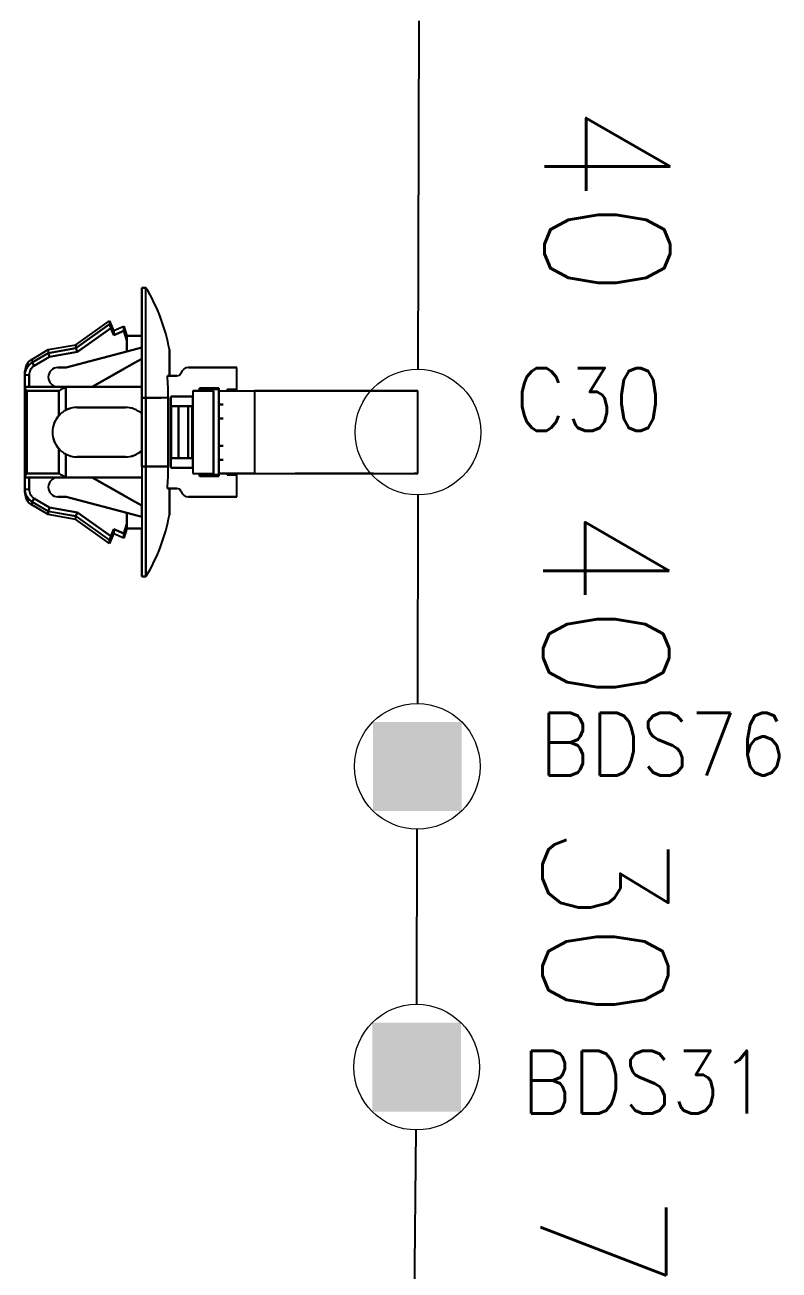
# Model space of a CAD drawing. Header units: inches. Extents: x 47316 to 59086, y 3141 to 11743.
# Drawn here: x 51708.31 to 51738.31, y 6108.26 to 6157.81 of the extents above; entities that cross this region are included whole.
import ezdxf

# ---------------------------------------------------------------- set-up
doc = ezdxf.new("R2010")
doc.units = ezdxf.units.IN
doc.header["$MEASUREMENT"] = 0
doc.styles.get("Standard").update_dxf_attribs({"font": ''})
doc.styles.get('Standard').set_extended_font_data('SimSun')
doc.linetypes.add('_VH_OTCON', pattern='A,0.0001,[7,VeSys.shx,S=0.1,R=0,X=0,Y=0],-0.4,[7,VeSys.shx,S=0.1,R=0,X=0,Y=0],-0.4,["X",Standard,S=1,R=0,X=-0.5,Y=-0.5],-0.0001,[7,VeSys.shx,S=0.1,R=0,X=0,Y=0],-0.4', length=1.2002)

msp = doc.modelspace()

# ---------------------------------------------------------------- linework, layer by layer
at = {"color": 0, "linetype": '_VH_OTCON', "ltscale": 5}
for p, q in [((51723.956, 6144.104), (51724.001, 6157.976)), ((51723.943, 6139.104), (51723.927, 6130.803)), ((51723.901, 6118.836), (51723.916, 6125.803)), ((51723.762, 6101.529), (51723.872, 6113.836))]:
    msp.add_line(p, q, dxfattribs=at)
at = {"color": 7, "ltscale": 0.087396}
for p, q in [((51712.965, 6147.351), (51712.965, 6145.437)), ((51712.965, 6135.857), (51712.965, 6137.771)), ((51712.965, 6135.857), (51712.965, 6137.771))]:
    msp.add_line(p, q, dxfattribs=at)
at = {"color": 7, "ltscale": 0.2}
for p, q in [((51712.965, 6142.972), (51712.965, 6147.351)), ((51712.965, 6147.351), (51712.965, 6142.972)), ((51713.13, 6142.972), (51713.13, 6147.351)), ((51713.13, 6142.972), (51713.13, 6147.351)), ((51712.965, 6140.236), (51712.965, 6135.857)), ((51712.965, 6140.236), (51712.965, 6135.857)), ((51713.13, 6135.857), (51713.13, 6140.236)), ((51713.13, 6140.236), (51713.13, 6135.857))]:
    msp.add_line(p, q, dxfattribs=at)
at = {"color": 7, "ltscale": 0.0075}
for p, q in [((51713.13, 6147.351), (51712.965, 6147.351)), ((51712.965, 6147.351), (51713.13, 6147.351)), ((51708.478, 6143.869), (51708.314, 6143.869)), ((51708.478, 6143.869), (51708.314, 6143.869)), ((51708.314, 6143.41), (51708.478, 6143.41)), ((51713.13, 6142.972), (51712.965, 6142.972)), ((51712.965, 6142.972), (51713.13, 6142.972)), ((51716.03, 6142.699), (51716.195, 6142.699)), ((51716.195, 6142.699), (51716.03, 6142.699)), ((51716.195, 6142.151), (51716.03, 6142.151)), ((51716.03, 6142.151), (51716.195, 6142.151)), ((51716.03, 6141.057), (51716.195, 6141.057)), ((51716.195, 6141.057), (51716.03, 6141.057)), ((51712.965, 6140.236), (51713.13, 6140.236)), ((51713.13, 6140.236), (51712.965, 6140.236)), ((51716.195, 6140.509), (51716.03, 6140.509)), ((51716.03, 6140.509), (51716.195, 6140.509)), ((51708.314, 6139.339), (51708.478, 6139.339)), ((51708.314, 6139.339), (51708.478, 6139.339)), ((51713.13, 6135.857), (51712.965, 6135.857)), ((51712.965, 6135.857), (51713.13, 6135.857))]:
    msp.add_line(p, q, dxfattribs=at)
at = {"color": 7, "ltscale": 0.0875}
for p, q in [((51712.965, 6145.435), (51712.965, 6147.351)), ((51710.393, 6142.589), (51712.309, 6142.589)), ((51712.309, 6142.589), (51710.393, 6142.589)), ((51712.309, 6140.619), (51710.393, 6140.619)), ((51710.393, 6140.619), (51712.309, 6140.619)), ((51710.393, 6140.619), (51712.309, 6140.619))]:
    msp.add_line(p, q, dxfattribs=at)
at = {"color": 7, "ltscale": 0.075271}
for p, q in [((51710.339, 6145.079), (51711.679, 6146.037)), ((51711.679, 6145.902), (51710.339, 6144.944)), ((51710.339, 6144.944), (51711.679, 6145.902)), ((51710.339, 6138.264), (51711.679, 6137.306)), ((51711.679, 6137.171), (51710.339, 6138.129))]:
    msp.add_line(p, q, dxfattribs=at)
at = {"color": 7, "ltscale": 0.074459}
for p, q in [((51711.726, 6145.743), (51710.4, 6144.796)), ((51710.4, 6144.796), (51711.726, 6145.743)), ((51711.726, 6137.465), (51710.4, 6138.412)), ((51710.4, 6138.412), (51711.726, 6137.465))]:
    msp.add_line(p, q, dxfattribs=at)
at = {"color": 7, "ltscale": 4.3e-05}
msp.add_line((51711.679, 6146.037), (51711.679, 6146.036), dxfattribs=at)
at = {"color": 7, "ltscale": 4.9e-05}
msp.add_line((51711.679, 6146.037), (51711.679, 6146.036), dxfattribs=at)
at = {"color": 7, "ltscale": 0.000903}
msp.add_line((51711.679, 6146.036), (51711.679, 6146.016), dxfattribs=at)
at = {"color": 7, "ltscale": 0.000916}
msp.add_line((51711.679, 6146.036), (51711.679, 6146.016), dxfattribs=at)
at = {"color": 7, "ltscale": 0.019}
msp.add_line((51711.679, 6146.036), (51711.843, 6145.654), dxfattribs=at)
at = {"color": 7, "ltscale": 0.005222}
msp.add_line((51711.679, 6146.016), (51711.679, 6145.902), dxfattribs=at)
at = {"color": 7, "ltscale": 0.005249}
msp.add_line((51711.679, 6146.016), (51711.68, 6145.901), dxfattribs=at)
at = {"color": 7, "ltscale": 0.013619}
for p, q in [((51711.844, 6145.469), (51711.726, 6145.743)), ((51711.726, 6145.743), (51711.844, 6145.469)), ((51711.844, 6137.739), (51711.726, 6137.465)), ((51711.726, 6137.465), (51711.844, 6137.739))]:
    msp.add_line(p, q, dxfattribs=at)
at = {"color": 7, "ltscale": 0.0009}
msp.add_line((51711.843, 6145.634), (51711.843, 6145.654), dxfattribs=at)
at = {"color": 7, "ltscale": 0.002856}
msp.add_line((51711.843, 6145.647), (51711.843, 6145.584), dxfattribs=at)
at = {"color": 7, "ltscale": 0.002832}
msp.add_line((51711.843, 6145.572), (51711.843, 6145.634), dxfattribs=at)
at = {"color": 7, "ltscale": 0.020195}
for p, q in [((51711.844, 6145.654), (51712.254, 6145.818)), ((51712.254, 6145.633), (51711.844, 6145.469)), ((51711.844, 6145.469), (51712.254, 6145.633)), ((51712.254, 6137.575), (51711.844, 6137.739)), ((51711.844, 6137.739), (51712.254, 6137.575)), ((51712.254, 6137.39), (51711.844, 6137.554))]:
    msp.add_line(p, q, dxfattribs=at)
at = {"color": 7, "ltscale": 0.000912}
for p, q in [((51711.844, 6145.653), (51711.844, 6145.633)), ((51712.254, 6137.41), (51712.254, 6137.391))]:
    msp.add_line(p, q, dxfattribs=at)
at = {"color": 7, "ltscale": 0.002869}
msp.add_line((51711.844, 6145.584), (51711.844, 6145.646), dxfattribs=at)
at = {"color": 7, "ltscale": 0.00282}
for p, q in [((51711.844, 6145.633), (51711.844, 6145.572)), ((51712.254, 6137.472), (51712.254, 6137.41))]:
    msp.add_line(p, q, dxfattribs=at)
at = {"color": 7, "ltscale": 0.008429}
for p, q in [((51712.254, 6145.633), (51712.254, 6145.818)), ((51711.844, 6137.739), (51711.844, 6137.554))]:
    msp.add_line(p, q, dxfattribs=at)
at = {"color": 7, "ltscale": 0.008438}
msp.add_line((51712.254, 6145.818), (51712.254, 6145.633), dxfattribs=at)
at = {"color": 7, "ltscale": 0.018183}
msp.add_line((51712.254, 6145.818), (51712.363, 6145.435), dxfattribs=at)
at = {"color": 7, "ltscale": 0.002185}
msp.add_line((51712.254, 6145.727), (51712.254, 6145.775), dxfattribs=at)
at = {"color": 7, "ltscale": 0.018199}
for p, q in [((51712.363, 6145.25), (51712.254, 6145.633)), ((51712.254, 6145.633), (51712.363, 6145.25)), ((51712.363, 6137.958), (51712.254, 6137.575)), ((51712.254, 6137.575), (51712.363, 6137.958))]:
    msp.add_line(p, q, dxfattribs=at)
at = {"color": 7, "ltscale": 0.004715}
msp.add_line((51711.844, 6145.469), (51711.843, 6145.572), dxfattribs=at)
at = {"color": 7, "ltscale": 0.004687}
msp.add_line((51711.844, 6145.572), (51711.844, 6145.469), dxfattribs=at)
at = {"color": 7, "ltscale": 0.000342}
for p, q in [((51712.363, 6145.428), (51712.363, 6145.435)), ((51712.363, 6137.773), (51712.363, 6137.78))]:
    msp.add_line(p, q, dxfattribs=at)
at = {"color": 7, "ltscale": 0.027499}
for p, q in [((51712.363, 6145.435), (51712.965, 6145.435)), ((51712.965, 6145.435), (51712.363, 6145.435)), ((51712.363, 6137.773), (51712.965, 6137.773)), ((51712.965, 6137.773), (51712.363, 6137.773))]:
    msp.add_line(p, q, dxfattribs=at)
at = {"color": 7, "ltscale": 0.006641}
msp.add_line((51712.363, 6145.435), (51712.363, 6145.29), dxfattribs=at)
at = {"color": 7, "ltscale": 0.002142}
msp.add_line((51712.363, 6145.388), (51712.363, 6145.435), dxfattribs=at)
at = {"color": 7, "ltscale": 0.00033}
for p, q in [((51712.363, 6145.435), (51712.363, 6145.428)), ((51712.363, 6137.78), (51712.363, 6137.773)), ((51711.844, 6137.554), (51711.844, 6137.562))]:
    msp.add_line(p, q, dxfattribs=at)
at = {"color": 7, "ltscale": 0.002136}
msp.add_line((51712.363, 6145.435), (51712.363, 6145.388), dxfattribs=at)
at = {"color": 7, "ltscale": 0.001825}
msp.add_line((51712.363, 6145.428), (51712.363, 6145.388), dxfattribs=at)
at = {"color": 7, "ltscale": 0.003674}
for p, q in [((51712.363, 6145.347), (51712.363, 6145.428)), ((51712.363, 6137.78), (51712.363, 6137.861))]:
    msp.add_line(p, q, dxfattribs=at)
at = {"color": 7, "ltscale": 0.006299}
msp.add_line((51712.363, 6145.25), (51712.363, 6145.388), dxfattribs=at)
at = {"color": 7, "ltscale": 0.006305}
msp.add_line((51712.363, 6145.388), (51712.363, 6145.25), dxfattribs=at)
at = {"color": 7, "ltscale": 0.00329}
msp.add_line((51712.363, 6145.275), (51712.363, 6145.347), dxfattribs=at)
at = {"color": 7, "ltscale": 0.019785}
for p, q in [((51712.363, 6144.817), (51712.363, 6145.25)), ((51712.363, 6145.25), (51712.363, 6144.817)), ((51712.363, 6138.391), (51712.363, 6137.958)), ((51712.363, 6137.958), (51712.363, 6138.391))]:
    msp.add_line(p, q, dxfattribs=at)
at = {"color": 7, "ltscale": 0.034946}
for p, q in [((51708.585, 6144.5), (51709.244, 6144.887)), ((51709.244, 6138.321), (51708.585, 6138.708))]:
    msp.add_line(p, q, dxfattribs=at)
at = {"color": 7, "ltscale": 0.034208}
for p, q in [((51708.598, 6144.372), (51709.244, 6144.751)), ((51708.598, 6138.837), (51709.244, 6138.457))]:
    msp.add_line(p, q, dxfattribs=at)
at = {"color": 7, "ltscale": 0.034163}
for p, q in [((51709.244, 6144.748), (51708.598, 6144.372)), ((51708.598, 6138.837), (51709.244, 6138.46))]:
    msp.add_line(p, q, dxfattribs=at)
at = {"color": 7, "ltscale": 0.05076}
for p, q in [((51709.244, 6144.887), (51710.339, 6145.079)), ((51710.339, 6138.129), (51709.244, 6138.321))]:
    msp.add_line(p, q, dxfattribs=at)
at = {"color": 7, "ltscale": 0.050773}
for p, q in [((51710.339, 6144.94), (51709.244, 6144.748)), ((51709.244, 6144.748), (51710.339, 6144.94)), ((51709.244, 6138.46), (51710.339, 6138.268))]:
    msp.add_line(p, q, dxfattribs=at)
at = {"color": 7, "ltscale": 0.006223}
for p, q in [((51709.244, 6144.887), (51709.244, 6144.751)), ((51709.244, 6144.887), (51709.244, 6144.751)), ((51709.244, 6138.321), (51709.244, 6138.457))]:
    msp.add_line(p, q, dxfattribs=at)
at = {"color": 7, "ltscale": 0.000128}
for p, q in [((51709.244, 6144.748), (51709.244, 6144.751)), ((51709.244, 6138.457), (51709.244, 6138.46)), ((51709.244, 6138.46), (51709.244, 6138.457))]:
    msp.add_line(p, q, dxfattribs=at)
at = {"color": 7, "ltscale": 0.002806}
for p, q in [((51709.244, 6144.748), (51709.266, 6144.691)), ((51709.266, 6138.517), (51709.244, 6138.46))]:
    msp.add_line(p, q, dxfattribs=at)
at = {"color": 7, "ltscale": 0.00266}
for p, q in [((51709.264, 6144.694), (51709.244, 6144.748)), ((51709.244, 6138.46), (51709.264, 6138.514))]:
    msp.add_line(p, q, dxfattribs=at)
at = {"color": 7, "ltscale": 0.004276}
for p, q in [((51709.298, 6144.603), (51709.265, 6144.691)), ((51709.266, 6144.691), (51709.298, 6144.603)), ((51709.265, 6138.517), (51709.298, 6138.605)), ((51709.298, 6138.605), (51709.266, 6138.517))]:
    msp.add_line(p, q, dxfattribs=at)
at = {"color": 7, "ltscale": 0.051095}
for p, q in [((51710.4, 6144.796), (51709.298, 6144.603)), ((51709.298, 6144.603), (51710.4, 6144.796)), ((51710.4, 6138.412), (51709.298, 6138.605)), ((51709.298, 6138.605), (51710.4, 6138.412))]:
    msp.add_line(p, q, dxfattribs=at)
at = {"color": 7, "ltscale": 0.11383}
for p, q in [((51709.955, 6144.176), (51712.363, 6144.817)), ((51712.363, 6144.817), (51709.955, 6144.176)), ((51709.955, 6139.032), (51712.363, 6138.391)), ((51712.363, 6138.391), (51709.955, 6139.032))]:
    msp.add_line(p, q, dxfattribs=at)
at = {"color": 7, "ltscale": 0.006168}
for p, q in [((51710.339, 6144.944), (51710.339, 6145.079)), ((51710.339, 6145.079), (51710.339, 6144.944))]:
    msp.add_line(p, q, dxfattribs=at)
at = {"color": 7, "ltscale": 0.002621}
for p, q in [((51710.339, 6144.94), (51710.361, 6144.887)), ((51710.361, 6144.887), (51710.339, 6144.94)), ((51710.361, 6138.321), (51710.339, 6138.268)), ((51710.339, 6138.268), (51710.361, 6138.321))]:
    msp.add_line(p, q, dxfattribs=at)
at = {"color": 7, "ltscale": 0.000205}
for p, q in [((51710.361, 6144.887), (51710.363, 6144.883)), ((51710.363, 6144.883), (51710.361, 6144.887)), ((51710.363, 6138.325), (51710.361, 6138.321)), ((51710.361, 6138.321), (51710.363, 6138.325))]:
    msp.add_line(p, q, dxfattribs=at)
at = {"color": 7, "ltscale": 0.004321}
for p, q in [((51710.363, 6144.883), (51710.4, 6144.796)), ((51710.4, 6144.796), (51710.363, 6144.883)), ((51710.4, 6138.412), (51710.363, 6138.325)), ((51710.363, 6138.325), (51710.4, 6138.412))]:
    msp.add_line(p, q, dxfattribs=at)
at = {"color": 7, "ltscale": 0.028456}
for p, q in [((51712.363, 6144.817), (51712.965, 6144.977)), ((51712.965, 6144.977), (51712.363, 6144.817)), ((51712.363, 6138.391), (51712.965, 6138.231)), ((51712.965, 6138.231), (51712.363, 6138.391))]:
    msp.add_line(p, q, dxfattribs=at)
at = {"color": 7, "ltscale": 0.020602}
for p, q in [((51712.965, 6144.977), (51712.965, 6144.526)), ((51712.965, 6138.231), (51712.965, 6138.682)), ((51712.965, 6138.231), (51712.965, 6138.682))]:
    msp.add_line(p, q, dxfattribs=at)
at = {"color": 7, "ltscale": 0.020749}
msp.add_line((51712.965, 6144.523), (51712.965, 6144.977), dxfattribs=at)
at = {"color": 7, "ltscale": 0.047501}
for p, q in [((51714.06, 6144.888), (51714.06, 6143.848)), ((51714.06, 6143.848), (51714.06, 6144.888)), ((51714.06, 6139.36), (51714.06, 6138.32)), ((51714.06, 6138.32), (51714.06, 6139.36))]:
    msp.add_line(p, q, dxfattribs=at)
at = {"color": 7, "ltscale": 0.005864}
msp.add_line((51708.583, 6144.499), (51708.598, 6144.372), dxfattribs=at)
at = {"color": 7, "ltscale": 0.005865}
for p, q in [((51708.584, 6144.499), (51708.598, 6144.372)), ((51708.598, 6138.837), (51708.584, 6138.709))]:
    msp.add_line(p, q, dxfattribs=at)
at = {"color": 7, "ltscale": 0.007092}
for p, q in [((51708.677, 6144.238), (51708.598, 6144.372)), ((51708.598, 6144.372), (51708.677, 6144.238)), ((51708.598, 6138.837), (51708.677, 6138.97)), ((51708.677, 6138.97), (51708.598, 6138.837))]:
    msp.add_line(p, q, dxfattribs=at)
at = {"color": 7, "ltscale": 0.0329}
for p, q in [((51709.298, 6144.603), (51708.677, 6144.238)), ((51708.677, 6144.238), (51709.298, 6144.603)), ((51709.298, 6138.605), (51708.677, 6138.97)), ((51708.677, 6138.97), (51709.298, 6138.605))]:
    msp.add_line(p, q, dxfattribs=at)
at = {"color": 7, "ltscale": 0.014999}
for p, q in [((51709.627, 6144.176), (51709.955, 6144.176)), ((51709.955, 6144.176), (51709.627, 6144.176)), ((51709.627, 6139.032), (51709.955, 6139.032)), ((51709.627, 6139.032), (51709.955, 6139.032)), ((51709.955, 6139.032), (51709.627, 6139.032))]:
    msp.add_line(p, q, dxfattribs=at)
at = {"color": 7, "ltscale": 0.02697}
msp.add_line((51712.161, 6144.069), (51712.675, 6144.359), dxfattribs=at)
at = {"color": 7, "ltscale": 0.026985}
for p, q in [((51712.675, 6144.359), (51712.161, 6144.068)), ((51712.161, 6139.14), (51712.675, 6138.849))]:
    msp.add_line(p, q, dxfattribs=at)
at = {"color": 7, "ltscale": 0.015289}
msp.add_line((51712.675, 6144.359), (51712.967, 6144.524), dxfattribs=at)
at = {"color": 7, "ltscale": 0.015242}
for p, q in [((51712.966, 6144.523), (51712.675, 6144.359)), ((51712.675, 6138.849), (51712.966, 6138.685))]:
    msp.add_line(p, q, dxfattribs=at)
at = {"color": 7, "ltscale": 0.0625}
msp.add_line((51714.826, 6144.176), (51716.195, 6144.176), dxfattribs=at)
at = {"color": 7, "ltscale": 0.064999}
for p, q in [((51716.249, 6144.176), (51714.826, 6144.176)), ((51716.249, 6144.176), (51714.826, 6144.176)), ((51716.249, 6139.032), (51714.826, 6139.032)), ((51714.826, 6139.032), (51716.249, 6139.032))]:
    msp.add_line(p, q, dxfattribs=at)
at = {"color": 7, "ltscale": 0.025}
for p, q in [((51716.195, 6144.176), (51716.742, 6144.176)), ((51716.03, 6142.151), (51716.03, 6142.699)), ((51716.038, 6142.151), (51716.038, 6142.699)), ((51716.038, 6142.151), (51716.038, 6142.699)), ((51716.038, 6140.509), (51716.038, 6141.057)), ((51716.038, 6140.509), (51716.038, 6141.057))]:
    msp.add_line(p, q, dxfattribs=at)
at = {"color": 7, "ltscale": 0.022501}
for p, q in [((51716.742, 6144.176), (51716.249, 6144.176)), ((51716.742, 6144.176), (51716.249, 6144.176)), ((51716.742, 6139.032), (51716.249, 6139.032)), ((51716.249, 6139.032), (51716.742, 6139.032))]:
    msp.add_line(p, q, dxfattribs=at)
at = {"color": 7, "ltscale": 0.039999}
for p, q in [((51716.742, 6143.301), (51716.742, 6144.176)), ((51716.742, 6143.301), (51716.742, 6144.176)), ((51716.742, 6139.032), (51716.742, 6139.907)), ((51716.742, 6139.032), (51716.742, 6139.907))]:
    msp.add_line(p, q, dxfattribs=at)
at = {"color": 7, "ltscale": 0.015717}
msp.add_line((51708.314, 6144.027), (51708.314, 6143.683), dxfattribs=at)
at = {"color": 7, "ltscale": 0.015729}
msp.add_line((51708.314, 6143.683), (51708.314, 6144.027), dxfattribs=at)
at = {"color": 7, "ltscale": 0.020941}
for p, q in [((51708.314, 6143.41), (51708.314, 6143.869)), ((51708.314, 6143.869), (51708.314, 6143.41)), ((51708.478, 6143.869), (51708.478, 6143.41)), ((51708.478, 6143.41), (51708.478, 6143.869)), ((51708.314, 6139.339), (51708.314, 6139.798)), ((51708.314, 6139.798), (51708.314, 6139.339)), ((51708.478, 6139.339), (51708.478, 6139.798)), ((51708.478, 6139.798), (51708.478, 6139.339))]:
    msp.add_line(p, q, dxfattribs=at)
at = {"color": 7, "ltscale": 0.012512}
for p, q in [((51708.314, 6143.409), (51708.314, 6143.683)), ((51708.314, 6139.525), (51708.314, 6139.799))]:
    msp.add_line(p, q, dxfattribs=at)
at = {"color": 7, "ltscale": 0.065039}
msp.add_line((51710.995, 6143.41), (51712.235, 6144.11), dxfattribs=at)
at = {"color": 7, "ltscale": 0.06116}
msp.add_line((51710.995, 6143.41), (51712.161, 6144.069), dxfattribs=at)
at = {"color": 7, "ltscale": 0.061156}
for p, q in [((51712.161, 6144.068), (51710.995, 6143.41)), ((51710.995, 6139.798), (51712.161, 6139.14))]:
    msp.add_line(p, q, dxfattribs=at)
at = {"color": 7, "ltscale": 0.017471}
for p, q in [((51713.979, 6143.848), (51714.362, 6143.848)), ((51713.979, 6139.36), (51714.362, 6139.36))]:
    msp.add_line(p, q, dxfattribs=at)
at = {"color": 7, "ltscale": 0.00369}
for p, q in [((51713.979, 6143.848), (51714.06, 6143.848)), ((51714.06, 6139.36), (51713.979, 6139.36))]:
    msp.add_line(p, q, dxfattribs=at)
at = {"color": 7, "ltscale": 0.017476}
for p, q in [((51714.362, 6143.848), (51713.979, 6143.848)), ((51714.362, 6139.36), (51713.979, 6139.36))]:
    msp.add_line(p, q, dxfattribs=at)
at = {"color": 7, "ltscale": 0.013786}
msp.add_line((51714.06, 6143.848), (51714.362, 6143.848), dxfattribs=at)
at = {"color": 7, "ltscale": 0.082565}
for p, q in [((51708.314, 6143.41), (51710.121, 6143.41)), ((51710.121, 6143.41), (51708.314, 6143.41)), ((51710.121, 6139.798), (51708.314, 6139.798)), ((51708.314, 6139.798), (51710.121, 6139.798))]:
    msp.add_line(p, q, dxfattribs=at)
at = {"color": 7, "ltscale": 0.000995}
for p, q in [((51708.314, 6143.388), (51708.314, 6143.41)), ((51708.314, 6143.41), (51708.314, 6143.388)), ((51708.314, 6139.798), (51708.314, 6139.82)), ((51708.314, 6139.82), (51708.314, 6139.798))]:
    msp.add_line(p, q, dxfattribs=at)
at = {"color": 7, "ltscale": 0.163214}
msp.add_line((51708.314, 6139.818), (51708.314, 6143.391), dxfattribs=at)
at = {"color": 7, "ltscale": 0.163013}
msp.add_line((51708.314, 6143.388), (51708.314, 6139.82), dxfattribs=at)
at = {"color": 7, "ltscale": 0.15}
for p, q in [((51708.396, 6139.962), (51708.396, 6143.246)), ((51708.396, 6143.246), (51708.396, 6139.962)), ((51714.991, 6143.246), (51714.991, 6139.962)), ((51714.991, 6143.246), (51714.991, 6139.962)), ((51715.811, 6139.962), (51715.811, 6143.246)), ((51715.811, 6143.246), (51715.811, 6139.962)), ((51717.448, 6143.246), (51717.448, 6139.962)), ((51717.448, 6143.246), (51717.448, 6139.962)), ((51723.948, 6139.962), (51723.948, 6143.246))]:
    msp.add_line(p, q, dxfattribs=at)
at = {"color": 7, "ltscale": 0.057954}
for p, q in [((51709.665, 6143.246), (51708.396, 6143.246)), ((51708.396, 6143.246), (51709.665, 6143.246)), ((51708.396, 6139.962), (51709.665, 6139.962)), ((51709.665, 6139.962), (51708.396, 6139.962))]:
    msp.add_line(p, q, dxfattribs=at)
at = {"color": 7, "ltscale": 0.052501}
msp.add_line((51708.478, 6143.41), (51709.627, 6143.41), dxfattribs=at)
at = {"color": 7, "ltscale": 0.005516}
msp.add_line((51709.627, 6143.41), (51709.748, 6143.41), dxfattribs=at)
at = {"color": 7, "ltscale": 0.044711}
for p, q in [((51709.665, 6142.267), (51709.665, 6143.246)), ((51709.665, 6143.246), (51709.665, 6142.267)), ((51709.665, 6139.962), (51709.665, 6140.941)), ((51709.665, 6140.941), (51709.665, 6139.962))]:
    msp.add_line(p, q, dxfattribs=at)
at = {"color": 7, "ltscale": 0.008279}
msp.add_line((51709.748, 6143.41), (51709.929, 6143.41), dxfattribs=at)
at = {"color": 7, "ltscale": 0.002634}
for p, q in [((51709.937, 6143.382), (51709.883, 6143.362)), ((51709.883, 6139.846), (51709.937, 6139.826))]:
    msp.add_line(p, q, dxfattribs=at)
at = {"color": 7, "ltscale": 0.002635}
for p, q in [((51709.883, 6143.362), (51709.937, 6143.382)), ((51709.937, 6139.826), (51709.883, 6139.846))]:
    msp.add_line(p, q, dxfattribs=at)
at = {"color": 7, "ltscale": 0.048712}
msp.add_line((51709.929, 6143.41), (51710.995, 6143.41), dxfattribs=at)
at = {"color": 7, "ltscale": 0.041339}
for p, q in [((51709.937, 6143.382), (51709.937, 6142.477)), ((51709.937, 6142.477), (51709.937, 6143.382)), ((51709.937, 6140.731), (51709.937, 6139.826)), ((51709.937, 6139.826), (51709.937, 6140.731))]:
    msp.add_line(p, q, dxfattribs=at)
at = {"color": 7, "ltscale": 0.039936}
for p, q in [((51710.995, 6143.41), (51710.121, 6143.41)), ((51710.121, 6143.41), (51710.995, 6143.41)), ((51710.121, 6139.798), (51710.995, 6139.798)), ((51710.995, 6139.798), (51710.121, 6139.798))]:
    msp.add_line(p, q, dxfattribs=at)
at = {"color": 7, "ltscale": 0.089999}
for p, q in [((51712.965, 6143.41), (51710.995, 6143.41)), ((51710.995, 6143.41), (51712.965, 6143.41)), ((51710.995, 6139.798), (51712.965, 6139.798)), ((51712.965, 6139.798), (51710.995, 6139.798))]:
    msp.add_line(p, q, dxfattribs=at)
at = {"color": 7, "ltscale": 0.040697}
msp.add_line((51711.199, 6143.41), (51712.09, 6143.41), dxfattribs=at)
at = {"color": 7, "ltscale": 0.040701}
msp.add_line((51712.09, 6143.41), (51711.199, 6143.41), dxfattribs=at)
at = {"color": 7, "ltscale": 0.0375}
for p, q in [((51715.811, 6143.246), (51714.991, 6143.246)), ((51714.991, 6143.246), (51715.811, 6143.246)), ((51714.991, 6139.962), (51715.811, 6139.962)), ((51714.991, 6139.962), (51715.811, 6139.962))]:
    msp.add_line(p, q, dxfattribs=at)
at = {"color": 7, "ltscale": 0.035001}
for p, q in [((51716.03, 6143.355), (51715.264, 6143.355)), ((51715.264, 6143.355), (51716.03, 6143.355)), ((51712.965, 6142.972), (51713.732, 6142.972)), ((51712.965, 6142.972), (51713.732, 6142.972)), ((51715.264, 6139.853), (51716.03, 6139.853)), ((51715.264, 6139.853), (51716.03, 6139.853)), ((51716.03, 6139.853), (51715.264, 6139.853))]:
    msp.add_line(p, q, dxfattribs=at)
at = {"color": 7, "ltscale": 0.004999}
for p, q in [((51715.264, 6143.355), (51715.264, 6143.246)), ((51715.264, 6143.246), (51715.264, 6143.355)), ((51715.264, 6139.962), (51715.264, 6139.853)), ((51715.264, 6139.853), (51715.264, 6139.962))]:
    msp.add_line(p, q, dxfattribs=at)
at = {"color": 7, "ltscale": 0.002502}
msp.add_line((51715.264, 6143.246), (51715.319, 6143.246), dxfattribs=at)
at = {"color": 7, "ltscale": 0.032501}
for p, q in [((51716.03, 6143.301), (51715.319, 6143.301)), ((51716.03, 6143.301), (51715.319, 6143.301)), ((51716.03, 6139.907), (51715.319, 6139.907)), ((51715.319, 6139.907), (51716.03, 6139.907))]:
    msp.add_line(p, q, dxfattribs=at)
at = {"color": 7, "ltscale": 0.002499}
for p, q in [((51715.319, 6143.301), (51715.319, 6143.246)), ((51715.319, 6143.246), (51715.319, 6143.301)), ((51715.319, 6143.301), (51715.319, 6143.246)), ((51716.03, 6143.355), (51716.03, 6143.301)), ((51716.03, 6143.355), (51716.03, 6143.301)), ((51716.359, 6143.301), (51716.359, 6143.246)), ((51716.359, 6143.246), (51716.359, 6143.301)), ((51716.742, 6143.246), (51716.742, 6143.301)), ((51715.319, 6139.962), (51715.319, 6139.907)), ((51715.319, 6139.907), (51715.319, 6139.962)), ((51715.319, 6139.962), (51715.319, 6139.907)), ((51716.03, 6139.853), (51716.03, 6139.907)), ((51716.03, 6139.907), (51716.03, 6139.853)), ((51716.03, 6139.907), (51716.03, 6139.853)), ((51716.359, 6139.962), (51716.359, 6139.907)), ((51716.359, 6139.907), (51716.359, 6139.962)), ((51716.742, 6139.907), (51716.742, 6139.962))]:
    msp.add_line(p, q, dxfattribs=at)
at = {"color": 7, "ltscale": 0.010562}
msp.add_line((51715.319, 6143.301), (51715.55, 6143.301), dxfattribs=at)
at = {"color": 7, "ltscale": 0.021939}
msp.add_line((51716.03, 6143.301), (51715.55, 6143.301), dxfattribs=at)
at = {"color": 7, "ltscale": 0.000629}
msp.add_line((51716.03, 6143.342), (51716.03, 6143.355), dxfattribs=at)
at = {"color": 7, "ltscale": 0.154999}
for p, q in [((51716.03, 6143.301), (51716.03, 6139.907)), ((51716.03, 6139.907), (51716.03, 6143.301))]:
    msp.add_line(p, q, dxfattribs=at)
at = {"color": 7, "ltscale": 0.0644}
for p, q in [((51716.038, 6143.246), (51717.448, 6143.246)), ((51716.038, 6143.246), (51717.448, 6143.246)), ((51717.448, 6139.962), (51716.038, 6139.962)), ((51716.038, 6139.962), (51717.448, 6139.962))]:
    msp.add_line(p, q, dxfattribs=at)
at = {"color": 7, "ltscale": 0.0175}
for p, q in [((51716.742, 6143.301), (51716.359, 6143.301)), ((51716.742, 6143.301), (51716.359, 6143.301)), ((51716.359, 6143.301), (51716.742, 6143.301)), ((51716.742, 6139.907), (51716.359, 6139.907)), ((51716.359, 6139.907), (51716.742, 6139.907))]:
    msp.add_line(p, q, dxfattribs=at)
at = {"color": 7, "ltscale": 2.6e-05}
for p, q in [((51716.741, 6143.301), (51716.742, 6143.301)), ((51716.742, 6139.907), (51716.741, 6139.907))]:
    msp.add_line(p, q, dxfattribs=at)
at = {"color": 7, "ltscale": 0.098454}
msp.add_line((51716.742, 6143.246), (51718.897, 6143.246), dxfattribs=at)
at = {"color": 7, "ltscale": 0.108633}
msp.add_line((51716.742, 6143.246), (51719.12, 6143.246), dxfattribs=at)
at = {"color": 7, "ltscale": 0.057913}
msp.add_line((51716.742, 6143.246), (51718.01, 6143.246), dxfattribs=at)
at = {"color": 7, "ltscale": 0.378897}
msp.add_line((51723.948, 6143.246), (51717.448, 6143.246), dxfattribs=at)
at = {"color": 7, "ltscale": 0.378905}
msp.add_line((51717.448, 6143.246), (51723.948, 6143.246), dxfattribs=at)
at = {"color": 7, "ltscale": 0.076392}
msp.add_line((51717.448, 6143.246), (51719.12, 6143.246), dxfattribs=at)
at = {"color": 7, "ltscale": 0.315749}
msp.add_line((51723.948, 6143.246), (51718.01, 6143.246), dxfattribs=at)
at = {"color": 7, "ltscale": 0.315758}
msp.add_line((51723.948, 6143.246), (51718.01, 6143.246), dxfattribs=at)
at = {"color": 7, "ltscale": 0.026669}
for p, q in [((51719.481, 6143.246), (51718.897, 6143.246)), ((51719.704, 6143.246), (51719.12, 6143.246)), ((51719.12, 6143.246), (51719.704, 6143.246))]:
    msp.add_line(p, q, dxfattribs=at)
at = {"color": 7, "ltscale": 0.215019}
msp.add_line((51719.481, 6143.246), (51723.948, 6143.246), dxfattribs=at)
at = {"color": 7, "ltscale": 0.179182}
msp.add_line((51719.704, 6143.246), (51723.626, 6143.246), dxfattribs=at)
at = {"color": 7, "ltscale": 0.125}
for p, q in [((51712.965, 6140.236), (51712.965, 6142.972)), ((51712.965, 6142.972), (51712.965, 6140.236)), ((51713.13, 6140.236), (51713.13, 6142.972)), ((51713.13, 6142.972), (51713.13, 6140.236)), ((51714.018, 6140.236), (51714.018, 6142.972)), ((51714.018, 6142.972), (51714.018, 6140.236))]:
    msp.add_line(p, q, dxfattribs=at)
at = {"color": 7, "ltscale": 0.040567}
for p, q in [((51714.018, 6142.972), (51713.13, 6142.972)), ((51714.018, 6140.236), (51713.13, 6140.236))]:
    msp.add_line(p, q, dxfattribs=at)
at = {"color": 7, "ltscale": 0.040569}
for p, q in [((51714.018, 6142.972), (51713.13, 6142.972)), ((51713.13, 6140.236), (51714.018, 6140.236))]:
    msp.add_line(p, q, dxfattribs=at)
at = {"color": 7, "ltscale": 0.040002}
for p, q in [((51714.991, 6143.027), (51714.115, 6143.027)), ((51714.115, 6143.027), (51714.991, 6143.027)), ((51714.115, 6140.181), (51714.991, 6140.181)), ((51714.115, 6140.181), (51714.991, 6140.181)), ((51714.991, 6140.181), (51714.115, 6140.181))]:
    msp.add_line(p, q, dxfattribs=at)
at = {"color": 7, "ltscale": 0.129999}
for p, q in [((51714.115, 6143.027), (51714.115, 6140.181)), ((51714.115, 6140.181), (51714.115, 6143.027))]:
    msp.add_line(p, q, dxfattribs=at)
at = {"color": 7, "ltscale": 0.013841}
for p, q in [((51714.115, 6142.644), (51714.418, 6142.644)), ((51714.418, 6140.564), (51714.115, 6140.564))]:
    msp.add_line(p, q, dxfattribs=at)
at = {"color": 7, "ltscale": 0.014789}
msp.add_line((51714.439, 6142.644), (51714.115, 6142.644), dxfattribs=at)
at = {"color": 7, "ltscale": 0.012407}
for p, q in [((51714.146, 6142.644), (51714.418, 6142.644)), ((51714.146, 6140.564), (51714.418, 6140.564))]:
    msp.add_line(p, q, dxfattribs=at)
at = {"color": 7, "ltscale": 0.095001}
for p, q in [((51714.146, 6140.564), (51714.146, 6142.644)), ((51714.418, 6140.564), (51714.418, 6142.644)), ((51714.418, 6142.644), (51714.418, 6140.564)), ((51714.809, 6142.644), (51714.809, 6140.564)), ((51714.809, 6140.564), (51714.809, 6142.644)), ((51714.971, 6142.644), (51714.971, 6140.564)), ((51714.971, 6140.564), (51714.971, 6142.644))]:
    msp.add_line(p, q, dxfattribs=at)
at = {"color": 7, "ltscale": 0.017839}
for p, q in [((51714.418, 6142.644), (51714.809, 6142.644)), ((51714.809, 6142.644), (51714.418, 6142.644)), ((51714.418, 6140.564), (51714.809, 6140.564)), ((51714.809, 6140.564), (51714.418, 6140.564))]:
    msp.add_line(p, q, dxfattribs=at)
at = {"color": 7, "ltscale": 0.023952}
msp.add_line((51714.466, 6142.644), (51714.991, 6142.644), dxfattribs=at)
at = {"color": 7, "ltscale": 0.007443}
for p, q in [((51714.809, 6142.644), (51714.971, 6142.644)), ((51714.971, 6142.644), (51714.809, 6142.644)), ((51714.809, 6140.564), (51714.971, 6140.564)), ((51714.971, 6140.564), (51714.809, 6140.564))]:
    msp.add_line(p, q, dxfattribs=at)
at = {"color": 7, "ltscale": 0.00087}
for p, q in [((51714.971, 6142.644), (51714.991, 6142.644)), ((51714.991, 6142.644), (51714.971, 6142.644)), ((51714.971, 6140.564), (51714.991, 6140.564)), ((51714.991, 6140.564), (51714.971, 6140.564))]:
    msp.add_line(p, q, dxfattribs=at)
at = {"color": 7, "ltscale": 0.017502}
for p, q in [((51714.991, 6142.644), (51714.991, 6143.027)), ((51714.991, 6140.181), (51714.991, 6140.564))]:
    msp.add_line(p, q, dxfattribs=at)
at = {"color": 7, "ltscale": 0.001863}
msp.add_line((51709.692, 6142.296), (51709.664, 6142.266), dxfattribs=at)
at = {"color": 7, "ltscale": 0.000505}
msp.add_line((51709.665, 6142.267), (51709.672, 6142.275), dxfattribs=at)
at = {"color": 7, "ltscale": 0.000322}
msp.add_line((51716.03, 6142.151), (51716.037, 6142.151), dxfattribs=at)
at = {"color": 7, "ltscale": 0.000598}
msp.add_line((51709.665, 6140.941), (51709.674, 6140.931), dxfattribs=at)
at = {"color": 7, "ltscale": 0.023056}
msp.add_line((51716.03, 6140.552), (51716.03, 6141.057), dxfattribs=at)
at = {"color": 7, "ltscale": 0.02751}
msp.add_line((51713.129, 6140.236), (51713.732, 6140.236), dxfattribs=at)
msp.add_line((51713.129, 6140.236), (51713.732, 6140.236), dxfattribs=at)
at = {"color": 7, "ltscale": 0.001447}
msp.add_line((51714.146, 6140.564), (51714.115, 6140.564), dxfattribs=at)
at = {"color": 7, "ltscale": 0.000368}
msp.add_line((51716.038, 6140.509), (51716.03, 6140.509), dxfattribs=at)
at = {"color": 7, "ltscale": 0.000399}
msp.add_line((51708.314, 6139.826), (51708.314, 6139.818), dxfattribs=at)
at = {"color": 7, "ltscale": 0.061161}
msp.add_line((51712.161, 6139.139), (51710.995, 6139.798), dxfattribs=at)
at = {"color": 7, "ltscale": 0.064963}
msp.add_line((51712.234, 6139.099), (51710.995, 6139.798), dxfattribs=at)
at = {"color": 7, "ltscale": 0.378893}
msp.add_line((51717.448, 6139.962), (51723.948, 6139.962), dxfattribs=at)
at = {"color": 7, "ltscale": 0.37888}
msp.add_line((51717.448, 6139.962), (51723.948, 6139.962), dxfattribs=at)
at = {"color": 7, "ltscale": 0.142593}
msp.add_line((51719.059, 6139.962), (51722.18, 6139.962), dxfattribs=at)
at = {"color": 7, "ltscale": 0.142589}
msp.add_line((51722.181, 6139.962), (51719.06, 6139.962), dxfattribs=at)
at = {"color": 7, "ltscale": 0.0272}
msp.add_line((51723.801, 6139.962), (51723.948, 6139.962), dxfattribs=at)
at = {"color": 7, "ltscale": 0.027199}
msp.add_line((51723.948, 6139.962), (51723.801, 6139.962), dxfattribs=at)
at = {"color": 7, "ltscale": 0.012915}
msp.add_line((51708.314, 6139.242), (51708.314, 6139.525), dxfattribs=at)
at = {"color": 7, "ltscale": 0.004422}
msp.add_line((51708.314, 6139.339), (51708.314, 6139.242), dxfattribs=at)
at = {"color": 7, "ltscale": 0.006183}
msp.add_line((51708.314, 6139.204), (51708.314, 6139.339), dxfattribs=at)
at = {"color": 7, "ltscale": 0.007248}
msp.add_line((51708.314, 6139.339), (51708.314, 6139.181), dxfattribs=at)
at = {"color": 7, "ltscale": 0.001605}
msp.add_line((51708.314, 6139.225), (51708.314, 6139.189), dxfattribs=at)
at = {"color": 7, "ltscale": 0.00587}
msp.add_line((51708.583, 6138.709), (51708.598, 6138.836), dxfattribs=at)
at = {"color": 7, "ltscale": 0.02701}
msp.add_line((51712.676, 6138.849), (51712.161, 6139.139), dxfattribs=at)
at = {"color": 7, "ltscale": 0.015215}
msp.add_line((51712.966, 6138.685), (51712.676, 6138.849), dxfattribs=at)
at = {"color": 7, "ltscale": 0.050769}
msp.add_line((51709.244, 6138.46), (51710.339, 6138.264), dxfattribs=at)
at = {"color": 7, "ltscale": 0.006219}
msp.add_line((51709.244, 6138.457), (51709.244, 6138.321), dxfattribs=at)
at = {"color": 7, "ltscale": 0.075264}
msp.add_line((51710.339, 6138.264), (51711.679, 6137.306), dxfattribs=at)
at = {"color": 7, "ltscale": 0.006165}
for p, q in [((51710.339, 6138.129), (51710.339, 6138.264)), ((51710.339, 6138.129), (51710.339, 6138.264)), ((51711.679, 6137.171), (51711.679, 6137.306))]:
    msp.add_line(p, q, dxfattribs=at)
at = {"color": 7, "ltscale": 0.008441}
for p, q in [((51711.843, 6137.554), (51711.844, 6137.739)), ((51712.363, 6137.773), (51712.363, 6137.958)), ((51712.363, 6137.958), (51712.363, 6137.773))]:
    msp.add_line(p, q, dxfattribs=at)
at = {"color": 7, "ltscale": 0.004291}
msp.add_line((51711.844, 6137.645), (51711.844, 6137.739), dxfattribs=at)
at = {"color": 7, "ltscale": 0.018174}
msp.add_line((51712.363, 6137.773), (51712.254, 6137.39), dxfattribs=at)
at = {"color": 7, "ltscale": 0.000286}
for p, q in [((51712.362, 6137.774), (51712.363, 6137.78)), ((51712.363, 6137.78), (51712.362, 6137.774))]:
    msp.add_line(p, q, dxfattribs=at)
at = {"color": 7, "ltscale": 0.008432}
msp.add_line((51712.363, 6137.958), (51712.363, 6137.773), dxfattribs=at)
at = {"color": 7, "ltscale": 0.00434}
msp.add_line((51712.363, 6137.861), (51712.363, 6137.956), dxfattribs=at)
at = {"color": 7, "ltscale": 0.002209}
msp.add_line((51712.363, 6137.829), (51712.363, 6137.78), dxfattribs=at)
at = {"color": 7, "ltscale": 0.019025}
msp.add_line((51711.843, 6137.554), (51711.679, 6137.171), dxfattribs=at)
at = {"color": 7, "ltscale": 0.006177}
msp.add_line((51711.679, 6137.307), (51711.679, 6137.171), dxfattribs=at)
at = {"color": 7, "ltscale": 0.001593}
msp.add_line((51711.843, 6137.596), (51711.843, 6137.561), dxfattribs=at)
at = {"color": 7, "ltscale": 0.000327}
msp.add_line((51711.843, 6137.561), (51711.843, 6137.554), dxfattribs=at)
at = {"color": 7, "ltscale": 0.003809}
msp.add_line((51711.844, 6137.562), (51711.844, 6137.645), dxfattribs=at)
at = {"color": 7, "ltscale": 0.004681}
for p, q in [((51712.254, 6137.472), (51712.254, 6137.575)), ((51712.254, 6137.575), (51712.254, 6137.472))]:
    msp.add_line(p, q, dxfattribs=at)
at = {"color": 7, "ltscale": 0.002823}
msp.add_line((51712.254, 6137.41), (51712.254, 6137.472), dxfattribs=at)
at = {"color": 7, "ltscale": 0.000925}
msp.add_line((51712.254, 6137.39), (51712.254, 6137.41), dxfattribs=at)
at = {"color": 7}
for points in [[(51708.314, 6143.869), (51708.334, 6144.019), (51708.391, 6144.159), (51708.48, 6144.279), (51708.598, 6144.372)], [(51708.314, 6143.869), (51708.333, 6144.016), (51708.388, 6144.156), (51708.457, 6144.255), (51708.598, 6144.372)], [(51709.474, 6141.96), (51709.526, 6142.071), (51709.665, 6142.267)], [(51709.665, 6140.941), (51709.526, 6141.137), (51709.474, 6141.248)], [(51708.598, 6138.836), (51708.48, 6138.929), (51708.39, 6139.05), (51708.333, 6139.19), (51708.314, 6139.339)], [(51708.598, 6138.837), (51708.499, 6138.91), (51708.419, 6139.002), (51708.35, 6139.136), (51708.314, 6139.339)]]:
    msp.add_lwpolyline(points, dxfattribs=at)
at = {"color": 0, "linetype": 'Continuous', "lineweight": 15}
for centre in [(51723.948, 6141.604), (51723.922, 6128.303), (51723.895, 6116.336)]:
    msp.add_circle(centre, 2.5, dxfattribs=at)
at = {"color": 7}
for centre, radius, start, end in [((51707.035, 6143.641), 7.135, 10.0643, 31.3266), ((51711.945, 6145.922), 0.267, 184.42, 198.4837), ((51711.943, 6145.922), 0.265, 184.518, 198.631), ((51712.482, 6146.071), 0.823, 196.458, 203.4523), ((51712.521, 6146.085), 0.865, 196.6343, 203.2836), ((51708.872, 6144.021), 0.559, 121.1509, 179.3427), ((51708.868, 6143.908), 0.381, 136.6533, 153.1845), ((51708.891, 6143.89), 0.409, 137.0192, 152.3839), ((51708.991, 6143.753), 0.577, 122.9454, 133.7059), ((51708.871, 6143.909), 0.382, 120.5337, 137.0049), ((51709.627, 6143.793), 0.383, 90.0079, 269.9921), ((51709.627, 6143.793), 0.383, 90.0245, 269.9755), ((51714.826, 6143.848), 0.328, 89.9994, 160.5293), ((51714.826, 6143.848), 0.328, 90, 160.5288), ((51714.826, 6143.848), 0.328, 89.9995, 160.5294), ((51709.166, 6143.847), 0.688, 169.1161, 178.2318), ((51708.945, 6143.87), 0.468, 166.6879, 180.119), ((51708.896, 6143.883), 0.416, 151.8404, 166.7535), ((51708.918, 6143.876), 0.44, 152.4141, 166.7359), ((51704.461, 6142.999), 9.556, 2.4655, 5.0982), ((51701.439, 6142.789), 12.585, 2.8258, 4.8248), ((51714.361, 6144.013), 0.166, 270.3156, 340.2132), ((51714.362, 6144.012), 0.164, 270.0195, 340.5097), ((51714.361, 6144.013), 0.166, 327.0425, 340.4553), ((51708.394, 6143.396), 0.081, 183.684, 204.5891), ((51708.394, 6143.395), 0.0802, 183.4236, 204.5804), ((51708.393, 6143.392), 0.0794, 182.667, 202.2233), ((51708.393, 6143.392), 0.0799, 182.8797, 202.2757), ((51708.528, 6143.443), 0.224, 201.1833, 210.7947), ((51708.528, 6143.442), 0.223, 201.0314, 210.6778), ((51708.806, 6143.611), 0.548, 211.0217, 221.6949), ((51708.82, 6143.621), 0.566, 211.1911, 221.5329), ((51710.613, 6141.752), 1.77, 117.4856, 122.3982), ((51710.597, 6141.779), 1.738, 117.542, 122.4484), ((51710.329, 6142.289), 1.162, 112.5469, 117.2773), ((51710.325, 6142.299), 1.151, 112.5671, 117.342), ((51710.121, 6142.791), 0.619, 89.9621, 107.2519), ((51710.115, 6142.821), 0.589, 89.457, 107.6365), ((51701.177, 6142.923), 12.841, 0.2174, 2.1704), ((51703.968, 6142.973), 10.05, 359.9939, 2.4892), ((51701.177, 6142.923), 12.841, 0.2174, 2.1704), ((51710.405, 6141.6), 0.997, 137.9955, 158.9005), ((51710.368, 6141.63), 0.949, 127.0272, 137.8015), ((51710.394, 6141.603), 0.986, 127.297, 137.6662), ((51710.396, 6141.6), 0.99, 117.6266, 127.3119), ((51710.396, 6141.593), 0.995, 117.4251, 127.048), ((51710.393, 6141.604), 0.985, 90.0004, 117.5793), ((51710.398, 6141.596), 0.993, 90.2495, 117.6029), ((51710.394, 6141.597), 0.992, 90.0488, 104.3908), ((51712.309, 6141.605), 0.984, 48.1813, 90.0244), ((51712.308, 6141.598), 0.991, 72.0866, 89.9516), ((51712.303, 6141.59), 1, 48.4852, 89.6729), ((51710.408, 6141.603), 1, 159.1009, 179.9344), ((51710.393, 6141.6), 0.985, 158.6458, 179.788), ((51710.394, 6141.603), 0.986, 150.0689, 163.5652), ((51710.408, 6141.605), 1, 180.066, 200.9012), ((51710.393, 6141.608), 0.985, 180.212, 201.3542), ((51710.395, 6141.605), 0.987, 195.003, 204.1628), ((51710.393, 6141.605), 0.985, 196.5108, 203.4668), ((51710.405, 6141.608), 0.997, 201.0984, 221.9992), ((51710.368, 6141.578), 0.949, 222.1985, 232.9728), ((51710.394, 6141.605), 0.986, 222.3338, 232.703), ((51710.396, 6141.615), 0.995, 232.952, 242.5749), ((51710.396, 6141.608), 0.99, 232.6881, 242.3734), ((51710.398, 6141.612), 0.993, 242.3971, 269.7505), ((51710.393, 6141.604), 0.985, 242.4207, 269.9996), ((51710.394, 6141.611), 0.993, 254.7319, 269.944), ((51710.394, 6141.611), 0.992, 255.3918, 269.9518), ((51710.393, 6141.604), 0.985, 255.5164, 269.9998), ((51712.309, 6141.603), 0.985, 269.9744, 311.8082), ((51712.303, 6141.618), 1, 270.3271, 311.5148), ((51712.31, 6141.602), 0.983, 287.7035, 311.8454), ((51703.969, 6140.235), 10.049, 357.5107, 0.0063), ((51701.177, 6140.285), 12.841, 357.8296, 359.7826), ((51708.393, 6139.816), 0.0794, 157.7787, 177.3333), ((51708.393, 6139.816), 0.0799, 157.7277, 177.123), ((51708.528, 6139.765), 0.224, 149.2021, 158.8182), ((51708.528, 6139.766), 0.223, 149.3169, 158.9701), ((51708.806, 6139.596), 0.55, 138.2977, 148.9488), ((51708.821, 6139.586), 0.567, 138.4937, 148.8197), ((51709.627, 6139.415), 0.383, 90.0079, 269.9921), ((51709.627, 6139.415), 0.383, 90.0245, 269.9755), ((51710.597, 6141.429), 1.738, 237.5519, 242.4578), ((51710.613, 6141.457), 1.77, 237.6022, 242.5141), ((51710.325, 6140.909), 1.151, 242.6577, 247.4331), ((51710.329, 6140.919), 1.162, 242.7219, 247.4536), ((51710.121, 6140.417), 0.619, 252.7481, 270.0379), ((51710.115, 6140.387), 0.589, 252.3665, 270.5393), ((51704.46, 6140.209), 9.557, 354.902, 357.5344), ((51701.439, 6140.419), 12.585, 355.1752, 357.1742), ((51708.872, 6139.187), 0.559, 180.6574, 238.8475), ((51708.945, 6139.338), 0.467, 179.877, 193.354), ((51709.166, 6139.361), 0.688, 181.791, 190.9305), ((51708.918, 6139.332), 0.44, 193.3041, 207.6201), ((51708.896, 6139.325), 0.417, 193.2388, 208.1605), ((51714.361, 6139.195), 0.166, 19.7868, 89.6844), ((51714.362, 6139.196), 0.164, 19.4907, 89.9809), ((51714.361, 6139.196), 0.165, 19.5431, 47.7308), ((51714.826, 6139.36), 0.328, 199.4712, 270), ((51714.826, 6139.36), 0.328, 199.4707, 270.0006), ((51708.891, 6139.318), 0.409, 207.6521, 223.0236), ((51708.868, 6139.299), 0.38, 206.8107, 223.3936), ((51708.871, 6139.299), 0.382, 223.0347, 239.4711), ((51708.99, 6139.454), 0.576, 226.2971, 237.0928), ((51707.035, 6139.567), 7.135, 328.6734, 349.9357), ((51707.035, 6139.567), 7.135, 328.6734, 349.9357), ((51711.942, 6137.286), 0.264, 161.3817, 175.6108), ((51711.946, 6137.286), 0.268, 161.5222, 175.5584), ((51712.483, 6137.136), 0.825, 156.5546, 163.5173), ((51712.52, 6137.123), 0.865, 156.715, 163.359)]:
    msp.add_arc(centre, radius, start, end, dxfattribs=at)
at = {"color": 0, "linetype": 'Continuous', "lineweight": 15, "extrusion": (0, 0, -1)}
for points in [[(-51722.154, 6130.071), (-51722.154, 6126.535), (-51725.69, 6130.071), (-51725.69, 6126.535)], [(-51722.127, 6118.103), (-51722.127, 6114.568), (-51725.663, 6118.103), (-51725.663, 6114.568)]]:
    msp.add_solid(points, dxfattribs=at)

# ---------------------------------------------------------------- texts
at = {"color": 7, "linetype": '_VH_OTCON', "lineweight": 18, "ltscale": 5, "char_height": 5, "width": 8.57143, "attachment_point": 1, "rotation": 270}
for s, insert in [('\\Fromans.shx;\\W0.9000000000;\\T1.0000000000;\\o\\l40', (51733.979, 6154.683)), ('\\Fromans.shx;\\W0.9000000000;\\T1.0000000000;\\o\\l40', (51733.935, 6138.596)), ('\\Fromans.shx;\\W0.9000000000;\\T1.0000000000;\\o\\l30', (51733.908, 6125.962)), ('\\Fromans.shx;\\W0.9000000000;\\T1.0000000000;\\o\\l75', (51733.817, 6111.325))]:
    msp.add_mtext(s, dxfattribs=dict(at, insert=insert))
at = {"color": 21, "linetype": 'Continuous', "lineweight": 15, "char_height": 2.5, "attachment_point": 1}
for s, insert, width in [('\\Fromans.shx;\\W0.9000000000;\\T1.0000000000;\\o\\lC30', (51727.802, 6144.156), 6.53571), ('\\Fromans.shx;\\W0.9000000000;\\T1.0000000000;\\o\\lBDS76', (51728.768, 6130.441), 10.92857), ('\\Fromans.shx;\\W0.9000000000;\\T1.0000000000;\\o\\lBDS31', (51728.061, 6116.989), 10.92857)]:
    msp.add_mtext(s, dxfattribs=dict(at, insert=insert, width=width))

doc.saveas('drawing.dxf')
